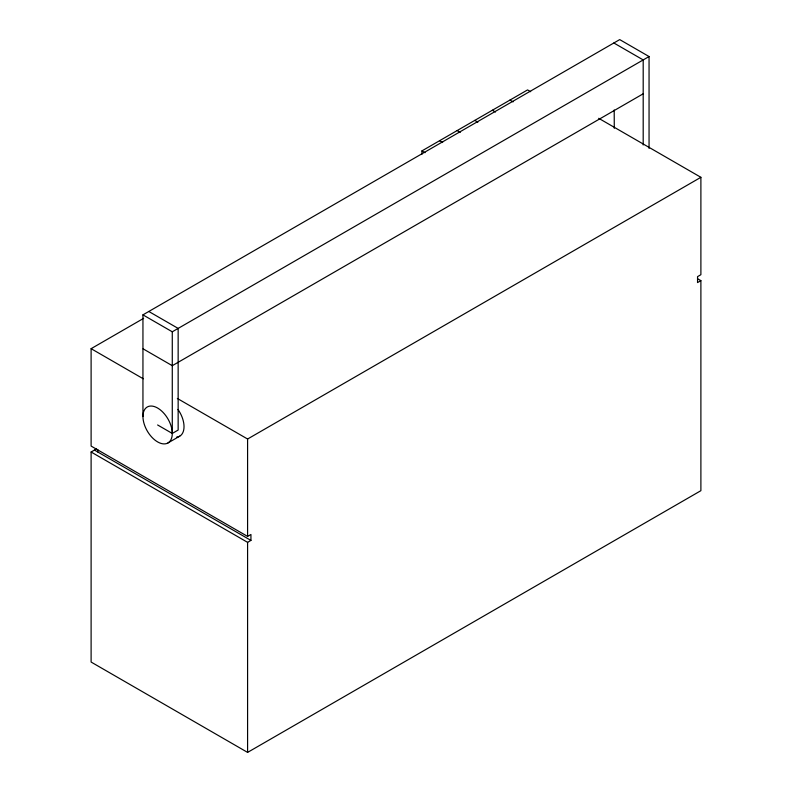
<?xml version="1.0" encoding="UTF-8"?>
<svg xmlns="http://www.w3.org/2000/svg" width="792" height="792" viewBox="0 0 792 792"><rect width="100%" height="100%" fill="white"/><g stroke="black" fill="none" stroke-linecap="round" stroke-linejoin="round"><path stroke-width="1.19" d="M142.946 416.503L143.441 412.404A20.75 11.979 60 0 1 167.043 417.443A20.75 11.979 60 0 1 163.815 443.906A20.75 11.979 60 0 1 142.946 416.503L142.946 314.86L619.72 39.6L649.054 56.539L649.054 148.381M421.948 154.282L421.948 150.896L527.571 89.912L530.68 91.704M697.702 278.794L700.89 280.635L700.89 490.684L247.589 752.4L91.11 662.053L91.11 452.004L247.589 542.352L250.935 540.411L250.935 534.481L247.589 536.412L91.11 446.074L91.11 348.678L143.619 318.354M142.946 314.86L172.28 331.798L649.054 56.539M643.193 93.802L172.28 365.686L143.114 348.846M91.11 452.004L96.604 448.836M157.608 424.967L172.28 433.442L178.15 430.056L178.15 328.413L148.807 311.474M167.983 442.936L179.725 436.164M177.329 398.455L247.589 439.015L700.89 177.309L700.89 274.705L697.544 276.636L697.544 282.576L700.89 280.635M613.849 42.986L643.193 59.925L643.193 144.995M598.702 118.305L700.89 177.309M509.969 100.069L513.077 101.871M492.367 110.236L495.465 112.028M474.755 120.404L477.863 122.196M457.152 130.561L460.261 132.353M439.55 140.728L442.659 142.52M421.948 150.896L425.057 152.688M91.11 348.678L143.273 378.794M94.456 450.074L250.935 540.411M614.196 109.969L614.285 128.304M247.589 439.015L247.589 536.412M247.589 542.352L247.589 752.4M172.28 331.798L172.28 433.442M97.812 449.628L97.812 452.004M177.972 409.464A20.75 11.979 60 0 1 176.685 437.105"/></g></svg>
